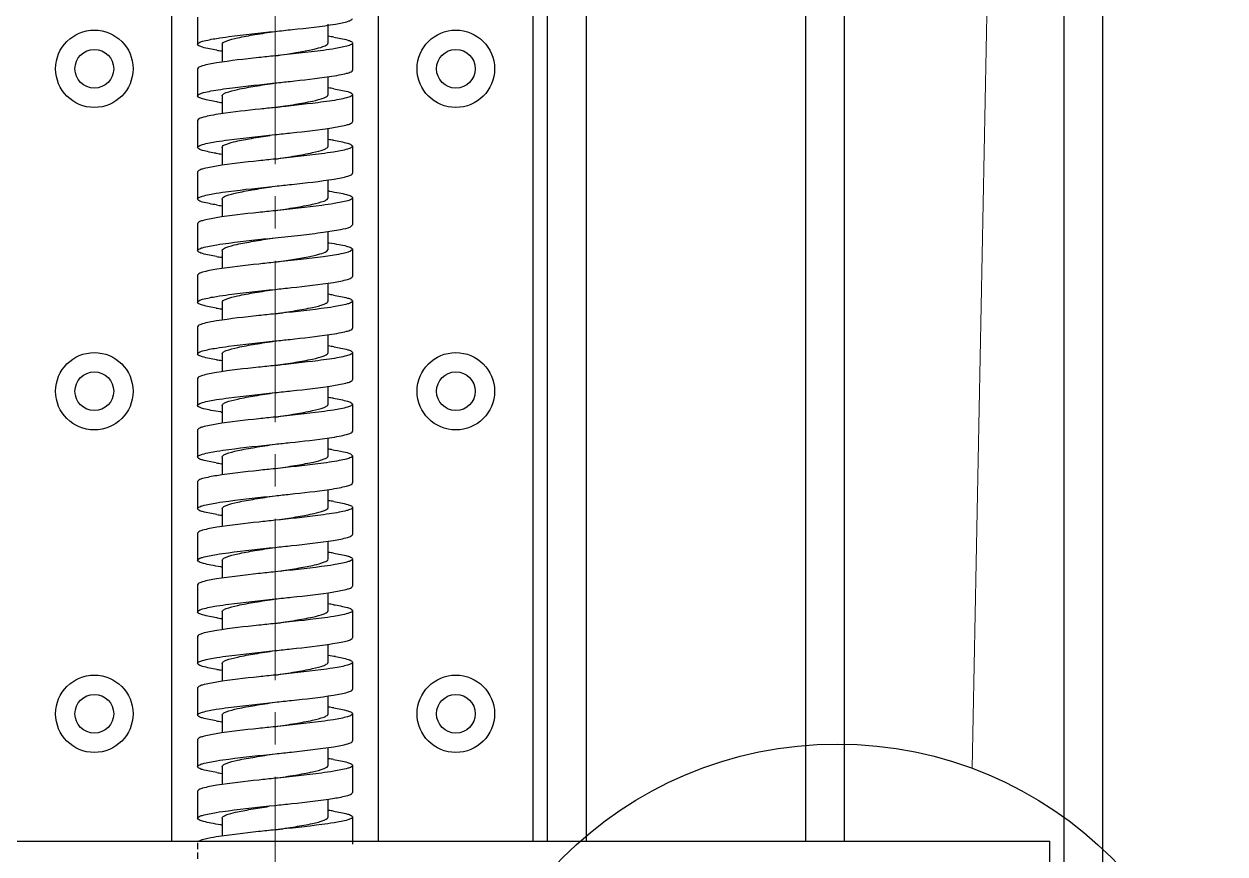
# Model space of a CAD drawing. Header units: inches. Extents: x -8900 to -5053, y -1814 to -15.
# Drawn here: x -8453.8 to -8360.7, y -1335.1 to -1270.8 of the extents above; entities that cross this region are included whole.
import ezdxf

# ---------------------------------------------------------------- set-up
doc = ezdxf.new("R2010")
doc.units = ezdxf.units.IN
doc.header["$LTSCALE"] = 2
doc.header["$MEASUREMENT"] = 0
doc.linetypes.add('CENTER', pattern=[2, 1.25, -0.25, 0.25, -0.25])
doc.linetypes.add('HIDDEN', pattern=[0.375, 0.25, -0.125])
doc.layers.add('02___PRT_ALL_AXES', color=7, linetype='Continuous')
doc.layers.add('duong co ban', color=7, linetype='Continuous', lineweight=50)
doc.layers.add('duong tam', color=1, linetype='CENTER', lineweight=20)

msp = doc.modelspace()

# ---------------------------------------------------------------- linework, layer by layer
at = {"color": 7, "linetype": 'Continuous', "lineweight": 30}
for p, q in [((-8442.306, -1334.136), (-8442.306, -1114.251)), ((-8426.306, -1334.136), (-8426.306, -1114.251)), ((-8414.306, -1334.136), (-8414.306, -1114.251)), ((-8413.195, -1334.136), (-8413.195, -1162.251)), ((-8410.195, -1334.136), (-8410.195, -1162.251)), ((-8393.195, -1334.136), (-8393.195, -1162.251)), ((-8390.195, -1334.136), (-8390.195, -1162.251)), ((-8373.195, -1536.251), (-8373.195, -1162.251)), ((-8370.195, -1536.251), (-8370.195, -1162.251)), ((-8504.306, -1334.136), (-8374.306, -1334.136)), ((-8374.306, -1379.136), (-8374.306, -1334.136))]:
    msp.add_line(p, q, dxfattribs=at)
at = {"color": 7, "linetype": 'Continuous'}
for p, q in [((-8430.206, -1272.251), (-8430.206, -1270.866)), ((-8430.195, -1271.737), (-8430.195, -1270.78)), ((-8438.406, -1272.351), (-8438.406, -1273.735)), ((-8430.206, -1276.251), (-8430.206, -1274.866)), ((-8430.195, -1275.737), (-8430.195, -1274.865)), ((-8438.406, -1276.351), (-8438.406, -1277.736)), ((-8430.206, -1280.251), (-8430.206, -1278.867)), ((-8430.195, -1279.737), (-8430.195, -1278.865)), ((-8438.406, -1280.351), (-8438.406, -1281.735)), ((-8430.206, -1284.251), (-8430.206, -1282.867)), ((-8430.195, -1283.737), (-8430.195, -1282.865)), ((-8438.406, -1284.351), (-8438.406, -1285.735)), ((-8428.456, -1286.494), (-8428.306, -1286.351)), ((-8430.206, -1288.251), (-8430.206, -1286.869)), ((-8430.195, -1287.732), (-8430.195, -1286.867)), ((-8430.309, -1288.394), (-8430.206, -1288.251)), ((-8430.166, -1287.736), (-8430.114, -1287.743)), ((-8428.306, -1288.251), (-8428.456, -1288.394)), ((-8438.406, -1288.351), (-8438.406, -1289.735)), ((-8430.206, -1292.251), (-8430.206, -1290.867)), ((-8430.195, -1291.737), (-8430.195, -1290.865)), ((-8438.406, -1292.351), (-8438.406, -1293.735)), ((-8430.206, -1296.251), (-8430.206, -1294.866)), ((-8430.195, -1295.737), (-8430.195, -1294.865)), ((-8438.406, -1296.351), (-8438.406, -1297.735)), ((-8430.206, -1300.251), (-8430.206, -1298.867)), ((-8430.195, -1299.737), (-8430.195, -1298.865)), ((-8438.406, -1300.351), (-8438.406, -1301.735)), ((-8430.206, -1304.251), (-8430.206, -1302.866)), ((-8430.195, -1303.735), (-8430.195, -1302.864)), ((-8438.406, -1304.351), (-8438.406, -1305.735)), ((-8428.456, -1304.108), (-8428.306, -1304.251)), ((-8430.206, -1308.251), (-8430.206, -1306.866)), ((-8430.195, -1307.737), (-8430.195, -1306.865)), ((-8438.406, -1308.351), (-8438.406, -1309.735)), ((-8430.206, -1312.251), (-8430.206, -1310.867)), ((-8430.195, -1311.737), (-8430.195, -1310.865)), ((-8438.406, -1312.351), (-8438.406, -1313.736)), ((-8430.206, -1316.251), (-8430.206, -1314.867)), ((-8430.195, -1315.737), (-8430.195, -1314.865)), ((-8438.406, -1316.351), (-8438.406, -1317.735)), ((-8430.206, -1320.251), (-8430.206, -1318.867)), ((-8430.195, -1319.823), (-8430.195, -1318.866)), ((-8438.406, -1320.351), (-8438.406, -1321.735)), ((-8430.206, -1324.251), (-8430.206, -1322.867)), ((-8430.195, -1323.737), (-8430.195, -1322.865)), ((-8438.406, -1324.351), (-8438.406, -1325.736)), ((-8430.206, -1328.251), (-8430.206, -1326.867)), ((-8430.195, -1327.737), (-8430.195, -1326.865)), ((-8438.406, -1328.351), (-8438.406, -1329.735)), ((-8430.206, -1332.251), (-8430.206, -1330.867)), ((-8430.195, -1331.737), (-8430.195, -1330.865)), ((-8438.406, -1332.351), (-8438.406, -1333.735))]:
    msp.add_line(p, q, dxfattribs=at)
for centre, radius, start, end in [((-8433.957, -1297.699), 26.239, 80.78349, 81.69661), ((-8434.596, -1246.519), 26.627, 260.85223, 261.69422), ((-8433.978, -1301.841), 26.382, 80.81071, 81.69413), ((-8434.584, -1250.437), 26.71, 260.8661, 261.69319), ((-8434.025, -1306.148), 26.692, 80.86305, 81.69411), ((-8434.656, -1254.917), 26.225, 260.78176, 261.69697), ((-8434.691, -1314.612), 31.205, 81.53322, 81.66263), ((-8434.61, -1258.611), 26.534, 260.83608, 261.69446), ((-8434.639, -1262.801), 26.342, 260.80423, 261.69413), ((-8434.038, -1318.232), 26.778, 80.8771, 81.69397), ((-8434.675, -1267.036), 26.105, 260.76056, 261.69769), ((-8433.933, -1321.542), 26.08, 80.7556, 81.69781), ((-8434.621, -1270.679), 26.465, 260.82441, 261.69465), ((-8434.018, -1326.101), 26.645, 80.85496, 81.69391), ((-8433.928, -1270.041), 31.155, 261.52906, 261.65897), ((-8434.338, -1332.229), 28.797, 81.18369, 81.69676), ((-8434.704, -1279.231), 25.907, 260.7257, 261.69875), ((-8433.981, -1333.854), 26.395, 80.81011, 81.6966), ((-8434.553, -1282.232), 26.917, 260.89984, 261.69377), ((-8434.001, -1337.988), 26.531, 80.83602, 81.69388), ((-8433.924, -1282.015), 31.181, 261.53188, 261.66068), ((-8434.022, -1342.131), 26.675, 80.86, 81.69423), ((-8434.582, -1290.425), 26.722, 260.8674, 261.69407), ((-8433.685, -1343.907), 24.426, 80.40778, 81.75333), ((-8434.57, -1294.349), 26.799, 260.88063, 261.69392), ((-8433.978, -1349.84), 26.382, 80.81091, 81.6941), ((-8434.685, -1299.105), 26.035, 260.75075, 261.69547), ((-8434.014, -1354.075), 26.618, 80.85067, 81.69428), ((-8434.572, -1302.358), 26.79, 260.87805, 261.69442), ((-8434.013, -1358.067), 26.611, 80.84887, 81.69428), ((-8433.925, -1302.022), 31.174, 261.52998, 261.66036)]:
    msp.add_arc(centre, radius, start, end, dxfattribs=at)
for points, knots in [([(-8429.615, -1270.78), (-8429.288, -1270.724), (-8428.858, -1270.639), (-8428.434, -1270.5), (-8428.306, -1270.397), (-8428.306, -1270.351)], [0, 0, 0, 0, 0.708218, 0.902897, 1, 1, 1, 1]), ([(-8438.833, -1271.895), (-8438.521, -1271.845), (-8437.015, -1271.633), (-8435.503, -1271.478), (-8434.306, -1271.351)], [0, 0, 0, 0, 0.207931, 1, 1, 1, 1]), ([(-8438.406, -1272.351), (-8438.406, -1272.302), (-8438.299, -1272.185), (-8437.897, -1272.015), (-8437.063, -1271.807), (-8435.8, -1271.583), (-8434.829, -1271.432), (-8434.306, -1271.351)], [0, 0, 0, 0, 0.034556, 0.096397, 0.312223, 0.628598, 1, 1, 1, 1]), ([(-8434.306, -1271.351), (-8433.861, -1271.304), (-8432.295, -1271.135), (-8430.727, -1270.969), (-8429.615, -1270.78)], [0, 0, 0, 0, 0.284016, 1, 1, 1, 1]), ([(-8440.306, -1272.351), (-8440.306, -1272.302), (-8440.158, -1272.192), (-8439.685, -1272.046), (-8439.2, -1271.955), (-8438.833, -1271.895)], [0, 0, 0, 0, 0.094581, 0.28955, 1, 1, 1, 1]), ([(-8438.829, -1272.807), (-8439.197, -1272.748), (-8439.682, -1272.657), (-8440.156, -1272.51), (-8440.305, -1272.401), (-8440.306, -1272.351)], [0, 0, 0, 0, 0.710057, 0.905185, 1, 1, 1, 1]), ([(-8431.1, -1272.68), (-8430.874, -1272.623), (-8430.593, -1272.551), (-8430.206, -1272.356), (-8430.206, -1272.251)], [0, 0, 0, 0, 0.689429, 1, 1, 1, 1]), ([(-8429.754, -1271.799), (-8429.393, -1271.858), (-8428.917, -1271.949), (-8428.451, -1272.094), (-8428.306, -1272.202), (-8428.306, -1272.251)], [0, 0, 0, 0, 0.709955, 0.904963, 1, 1, 1, 1]), ([(-8428.306, -1272.251), (-8428.306, -1272.297), (-8428.434, -1272.4), (-8428.858, -1272.539), (-8429.288, -1272.624), (-8429.615, -1272.68)], [0, 0, 0, 0, 0.097103, 0.291782, 1, 1, 1, 1]), ([(-8434.306, -1273.251), (-8434.73, -1273.296), (-8436.241, -1273.458), (-8437.753, -1273.621), (-8438.833, -1273.795)], [0, 0, 0, 0, 0.280576, 1, 1, 1, 1]), ([(-8434.306, -1273.251), (-8434.002, -1273.204), (-8432.93, -1273.035), (-8431.855, -1272.868), (-8431.1, -1272.68)], [0, 0, 0, 0, 0.283569, 1, 1, 1, 1]), ([(-8429.615, -1272.68), (-8429.93, -1272.733), (-8431.49, -1272.959), (-8433.058, -1273.119), (-8434.306, -1273.251)], [0, 0, 0, 0, 0.203233, 1, 1, 1, 1]), ([(-8438.833, -1273.795), (-8439.2, -1273.855), (-8439.685, -1273.946), (-8440.158, -1274.092), (-8440.306, -1274.202), (-8440.306, -1274.251)], [0, 0, 0, 0, 0.71045, 0.905419, 1, 1, 1, 1]), ([(-8434.306, -1275.351), (-8433.919, -1275.31), (-8432.514, -1275.16), (-8431.109, -1275.007), (-8430.095, -1274.856)], [0, 0, 0, 0, 0.274856, 1, 1, 1, 1]), ([(-8430.095, -1274.856), (-8429.841, -1274.818), (-8429.402, -1274.75), (-8428.828, -1274.622), (-8428.495, -1274.529), (-8428.306, -1274.409), (-8428.306, -1274.351)], [0, 0, 0, 0, 0.407092, 0.713069, 0.908783, 1, 1, 1, 1]), ([(-8440.306, -1276.351), (-8440.305, -1276.293), (-8440.116, -1276.174), (-8439.784, -1276.08), (-8439.211, -1275.953), (-8438.771, -1275.884), (-8438.518, -1275.847)], [0, 0, 0, 0, 0.091272, 0.286999, 0.59295, 1, 1, 1, 1]), ([(-8438.518, -1275.847), (-8438.217, -1275.802), (-8436.815, -1275.614), (-8435.409, -1275.468), (-8434.306, -1275.351)], [0, 0, 0, 0, 0.215478, 1, 1, 1, 1]), ([(-8438.406, -1276.351), (-8438.406, -1276.302), (-8438.299, -1276.185), (-8437.897, -1276.015), (-8437.063, -1275.807), (-8435.8, -1275.583), (-8434.829, -1275.432), (-8434.306, -1275.351)], [0, 0, 0, 0, 0.03455, 0.096397, 0.31222, 0.628604, 1, 1, 1, 1]), ([(-8429.765, -1275.798), (-8429.401, -1275.857), (-8428.922, -1275.948), (-8428.452, -1276.093), (-8428.306, -1276.202), (-8428.306, -1276.251)], [0, 0, 0, 0, 0.710159, 0.905145, 1, 1, 1, 1]), ([(-8438.824, -1276.808), (-8439.193, -1276.749), (-8439.681, -1276.657), (-8440.156, -1276.511), (-8440.306, -1276.401), (-8440.306, -1276.351)], [0, 0, 0, 0, 0.710469, 0.905485, 1, 1, 1, 1]), ([(-8434.306, -1277.251), (-8433.782, -1277.17), (-8432.812, -1277.019), (-8431.548, -1276.795), (-8430.714, -1276.588), (-8430.313, -1276.418), (-8430.206, -1276.3), (-8430.206, -1276.251)], [0, 0, 0, 0, 0.371387, 0.687757, 0.903583, 0.965451, 1, 1, 1, 1]), ([(-8430.095, -1276.756), (-8430.396, -1276.801), (-8431.797, -1276.988), (-8433.203, -1277.134), (-8434.306, -1277.251)], [0, 0, 0, 0, 0.215522, 1, 1, 1, 1]), ([(-8428.306, -1276.251), (-8428.306, -1276.309), (-8428.495, -1276.429), (-8428.828, -1276.522), (-8429.402, -1276.65), (-8429.841, -1276.718), (-8430.095, -1276.756)], [0, 0, 0, 0, 0.091217, 0.286931, 0.592908, 1, 1, 1, 1]), ([(-8438.518, -1277.747), (-8438.771, -1277.784), (-8439.211, -1277.853), (-8439.784, -1277.98), (-8440.116, -1278.074), (-8440.305, -1278.193), (-8440.306, -1278.251)], [0, 0, 0, 0, 0.40705, 0.713001, 0.908728, 1, 1, 1, 1]), ([(-8434.306, -1277.251), (-8434.692, -1277.292), (-8436.098, -1277.442), (-8437.504, -1277.596), (-8438.518, -1277.747)], [0, 0, 0, 0, 0.274877, 1, 1, 1, 1]), ([(-8434.306, -1279.351), (-8433.883, -1279.306), (-8432.374, -1279.144), (-8430.864, -1278.982), (-8429.786, -1278.808)], [0, 0, 0, 0, 0.280431, 1, 1, 1, 1]), ([(-8429.786, -1278.808), (-8429.417, -1278.748), (-8428.93, -1278.657), (-8428.455, -1278.511), (-8428.306, -1278.401), (-8428.306, -1278.351)], [0, 0, 0, 0, 0.710515, 0.905512, 1, 1, 1, 1]), ([(-8440.306, -1280.351), (-8440.306, -1280.302), (-8440.158, -1280.192), (-8439.686, -1280.047), (-8439.204, -1279.955), (-8438.838, -1279.896)], [0, 0, 0, 0, 0.094794, 0.289823, 1, 1, 1, 1]), ([(-8438.838, -1279.896), (-8438.526, -1279.846), (-8437.019, -1279.633), (-8435.505, -1279.478), (-8434.306, -1279.351)], [0, 0, 0, 0, 0.207783, 1, 1, 1, 1]), ([(-8438.406, -1280.351), (-8438.406, -1280.23), (-8437.933, -1280.025), (-8437.243, -1279.849), (-8436.049, -1279.623), (-8435.176, -1279.487), (-8434.694, -1279.411)], [0, 0, 0, 0, 0.093541, 0.306463, 0.621858, 1, 1, 1, 1]), ([(-8429.786, -1279.794), (-8429.417, -1279.854), (-8428.931, -1279.945), (-8428.455, -1280.092), (-8428.306, -1280.201), (-8428.306, -1280.251)], [0, 0, 0, 0, 0.710106, 0.905248, 1, 1, 1, 1]), ([(-8438.858, -1280.803), (-8439.219, -1280.744), (-8439.695, -1280.654), (-8440.16, -1280.508), (-8440.306, -1280.4), (-8440.306, -1280.351)], [0, 0, 0, 0, 0.709972, 0.904953, 1, 1, 1, 1]), ([(-8434.306, -1281.251), (-8433.782, -1281.17), (-8432.812, -1281.019), (-8431.548, -1280.795), (-8430.714, -1280.587), (-8430.313, -1280.418), (-8430.206, -1280.3), (-8430.206, -1280.251)], [0, 0, 0, 0, 0.371387, 0.687756, 0.903578, 0.965459, 1, 1, 1, 1]), ([(-8429.786, -1280.708), (-8430.098, -1280.758), (-8431.601, -1280.97), (-8433.111, -1281.124), (-8434.306, -1281.251)], [0, 0, 0, 0, 0.208126, 1, 1, 1, 1]), ([(-8428.306, -1280.251), (-8428.306, -1280.301), (-8428.455, -1280.411), (-8428.93, -1280.557), (-8429.417, -1280.648), (-8429.786, -1280.708)], [0, 0, 0, 0, 0.094488, 0.289485, 1, 1, 1, 1]), ([(-8434.306, -1281.251), (-8434.73, -1281.296), (-8436.243, -1281.458), (-8437.758, -1281.621), (-8438.838, -1281.796)], [0, 0, 0, 0, 0.280684, 1, 1, 1, 1]), ([(-8438.838, -1281.796), (-8439.204, -1281.855), (-8439.686, -1281.947), (-8440.158, -1282.092), (-8440.306, -1282.202), (-8440.306, -1282.251)], [0, 0, 0, 0, 0.710177, 0.905206, 1, 1, 1, 1]), ([(-8429.732, -1282.799), (-8429.376, -1282.741), (-8428.907, -1282.651), (-8428.448, -1282.507), (-8428.306, -1282.4), (-8428.306, -1282.351)], [0, 0, 0, 0, 0.709677, 0.90463, 1, 1, 1, 1]), ([(-8438.86, -1283.9), (-8438.548, -1283.849), (-8437.033, -1283.635), (-8435.511, -1283.479), (-8434.306, -1283.351)], [0, 0, 0, 0, 0.207154, 1, 1, 1, 1]), ([(-8438.406, -1284.351), (-8438.406, -1284.227), (-8437.915, -1284.02), (-8437.207, -1283.841), (-8435.978, -1283.611), (-8435.084, -1283.472), (-8434.591, -1283.395)], [0, 0, 0, 0, 0.093555, 0.307384, 0.62329, 1, 1, 1, 1]), ([(-8434.306, -1283.351), (-8433.876, -1283.305), (-8432.349, -1283.142), (-8430.82, -1282.978), (-8429.732, -1282.799)], [0, 0, 0, 0, 0.281522, 1, 1, 1, 1]), ([(-8440.306, -1284.351), (-8440.306, -1284.302), (-8440.161, -1284.194), (-8439.696, -1284.049), (-8439.221, -1283.959), (-8438.86, -1283.9)], [0, 0, 0, 0, 0.095089, 0.290067, 1, 1, 1, 1]), ([(-8438.836, -1284.806), (-8439.202, -1284.747), (-8439.685, -1284.656), (-8440.158, -1284.51), (-8440.306, -1284.401), (-8440.306, -1284.351)], [0, 0, 0, 0, 0.710206, 0.905238, 1, 1, 1, 1]), ([(-8434.306, -1285.251), (-8433.782, -1285.17), (-8432.812, -1285.019), (-8431.548, -1284.795), (-8430.714, -1284.587), (-8430.313, -1284.418), (-8430.206, -1284.3), (-8430.206, -1284.251)], [0, 0, 0, 0, 0.371389, 0.687756, 0.903575, 0.965468, 1, 1, 1, 1]), ([(-8430.096, -1283.746), (-8429.842, -1283.784), (-8429.402, -1283.852), (-8428.828, -1283.98), (-8428.495, -1284.074), (-8428.306, -1284.194), (-8428.306, -1284.251)], [0, 0, 0, 0, 0.407108, 0.713113, 0.908831, 1, 1, 1, 1]), ([(-8428.306, -1284.251), (-8428.306, -1284.3), (-8428.448, -1284.407), (-8428.907, -1284.551), (-8429.376, -1284.641), (-8429.732, -1284.699)], [0, 0, 0, 0, 0.09537, 0.290323, 1, 1, 1, 1]), ([(-8434.306, -1285.251), (-8434.733, -1285.296), (-8436.254, -1285.46), (-8437.775, -1285.623), (-8438.86, -1285.8)], [0, 0, 0, 0, 0.281136, 1, 1, 1, 1]), ([(-8429.732, -1284.699), (-8430.045, -1284.751), (-8431.566, -1284.966), (-8433.094, -1285.123), (-8434.306, -1285.251)], [0, 0, 0, 0, 0.20662, 1, 1, 1, 1]), ([(-8438.86, -1285.8), (-8439.221, -1285.859), (-8439.696, -1285.949), (-8440.161, -1286.094), (-8440.306, -1286.202), (-8440.306, -1286.251)], [0, 0, 0, 0, 0.709933, 0.904911, 1, 1, 1, 1]), ([(-8434.306, -1287.351), (-8433.645, -1287.281), (-8432.398, -1287.147), (-8430.699, -1286.952), (-8429.412, -1286.748), (-8428.696, -1286.609), (-8428.456, -1286.494)], [0, 0, 0, 0, 0.336684, 0.63602, 0.865132, 1, 1, 1, 1]), ([(-8440.306, -1288.351), (-8440.305, -1288.301), (-8440.157, -1288.192), (-8439.682, -1288.045), (-8439.197, -1287.954), (-8438.829, -1287.895)], [0, 0, 0, 0, 0.094776, 0.289885, 1, 1, 1, 1]), ([(-8438.829, -1287.895), (-8438.517, -1287.844), (-8437.013, -1287.633), (-8435.502, -1287.478), (-8434.306, -1287.351)], [0, 0, 0, 0, 0.20803, 1, 1, 1, 1]), ([(-8438.406, -1288.351), (-8438.406, -1288.224), (-8437.897, -1288.015), (-8437.17, -1287.832), (-8435.908, -1287.6), (-8434.992, -1287.458), (-8434.487, -1287.379)], [0, 0, 0, 0, 0.093599, 0.308359, 0.624776, 1, 1, 1, 1]), ([(-8430.114, -1287.743), (-8429.858, -1287.782), (-8429.413, -1287.85), (-8428.833, -1287.978), (-8428.498, -1288.073), (-8428.306, -1288.193), (-8428.306, -1288.251)], [0, 0, 0, 0, 0.407112, 0.713212, 0.909004, 1, 1, 1, 1]), ([(-8438.849, -1288.804), (-8439.212, -1288.745), (-8439.691, -1288.654), (-8440.16, -1288.509), (-8440.306, -1288.4), (-8440.306, -1288.351)], [0, 0, 0, 0, 0.710233, 0.905177, 1, 1, 1, 1]), ([(-8434.306, -1289.251), (-8433.854, -1289.181), (-8433.001, -1289.048), (-8431.837, -1288.85), (-8430.957, -1288.65), (-8430.464, -1288.502), (-8430.309, -1288.394)], [0, 0, 0, 0, 0.334408, 0.632256, 0.861547, 1, 1, 1, 1]), ([(-8428.456, -1288.394), (-8428.696, -1288.509), (-8429.412, -1288.648), (-8430.699, -1288.852), (-8432.398, -1289.047), (-8433.645, -1289.181), (-8434.306, -1289.251)], [0, 0, 0, 0, 0.134868, 0.36398, 0.663316, 1, 1, 1, 1]), ([(-8438.829, -1289.795), (-8439.197, -1289.854), (-8439.682, -1289.945), (-8440.157, -1290.092), (-8440.305, -1290.201), (-8440.306, -1290.251)], [0, 0, 0, 0, 0.710115, 0.905224, 1, 1, 1, 1]), ([(-8434.306, -1289.251), (-8434.729, -1289.296), (-8436.239, -1289.458), (-8437.75, -1289.621), (-8438.829, -1289.795)], [0, 0, 0, 0, 0.280499, 1, 1, 1, 1]), ([(-8434.306, -1291.351), (-8433.883, -1291.306), (-8432.376, -1291.145), (-8430.868, -1290.982), (-8429.791, -1290.809)], [0, 0, 0, 0, 0.280337, 1, 1, 1, 1]), ([(-8429.791, -1290.809), (-8429.421, -1290.749), (-8428.932, -1290.657), (-8428.455, -1290.511), (-8428.306, -1290.401), (-8428.306, -1290.351)], [0, 0, 0, 0, 0.71054, 0.905562, 1, 1, 1, 1]), ([(-8440.306, -1292.351), (-8440.306, -1292.301), (-8440.157, -1292.192), (-8439.684, -1292.046), (-8439.2, -1291.955), (-8438.833, -1291.895)], [0, 0, 0, 0, 0.094724, 0.289764, 1, 1, 1, 1]), ([(-8438.833, -1291.895), (-8438.521, -1291.845), (-8437.016, -1291.633), (-8435.503, -1291.478), (-8434.306, -1291.351)], [0, 0, 0, 0, 0.20792, 1, 1, 1, 1]), ([(-8438.406, -1292.351), (-8438.406, -1292.302), (-8438.299, -1292.184), (-8437.897, -1292.015), (-8437.063, -1291.807), (-8435.8, -1291.583), (-8434.829, -1291.432), (-8434.306, -1291.351)], [0, 0, 0, 0, 0.034522, 0.096418, 0.312229, 0.628601, 1, 1, 1, 1]), ([(-8429.792, -1291.793), (-8429.422, -1291.853), (-8428.933, -1291.944), (-8428.456, -1292.091), (-8428.306, -1292.201), (-8428.306, -1292.251)], [0, 0, 0, 0, 0.710182, 0.905335, 1, 1, 1, 1]), ([(-8438.866, -1292.801), (-8439.225, -1292.743), (-8439.698, -1292.653), (-8440.161, -1292.508), (-8440.306, -1292.4), (-8440.306, -1292.351)], [0, 0, 0, 0, 0.709866, 0.904834, 1, 1, 1, 1]), ([(-8434.306, -1293.251), (-8433.782, -1293.17), (-8432.812, -1293.019), (-8431.548, -1292.795), (-8430.714, -1292.587), (-8430.313, -1292.418), (-8430.206, -1292.3), (-8430.206, -1292.251)], [0, 0, 0, 0, 0.371394, 0.687762, 0.903575, 0.965479, 1, 1, 1, 1]), ([(-8429.791, -1292.709), (-8430.103, -1292.759), (-8431.604, -1292.97), (-8433.112, -1293.124), (-8434.306, -1293.251)], [0, 0, 0, 0, 0.208248, 1, 1, 1, 1]), ([(-8428.306, -1292.251), (-8428.306, -1292.301), (-8428.455, -1292.411), (-8428.932, -1292.557), (-8429.421, -1292.649), (-8429.791, -1292.709)], [0, 0, 0, 0, 0.094438, 0.28946, 1, 1, 1, 1]), ([(-8438.833, -1293.795), (-8439.2, -1293.855), (-8439.684, -1293.946), (-8440.157, -1294.092), (-8440.306, -1294.201), (-8440.306, -1294.251)], [0, 0, 0, 0, 0.710236, 0.905276, 1, 1, 1, 1]), ([(-8434.306, -1293.251), (-8434.73, -1293.296), (-8436.241, -1293.458), (-8437.754, -1293.621), (-8438.833, -1293.795)], [0, 0, 0, 0, 0.280583, 1, 1, 1, 1]), ([(-8430.095, -1294.856), (-8429.841, -1294.818), (-8429.402, -1294.75), (-8428.828, -1294.622), (-8428.495, -1294.529), (-8428.306, -1294.409), (-8428.306, -1294.351)], [0, 0, 0, 0, 0.407121, 0.713115, 0.908823, 1, 1, 1, 1]), ([(-8438.854, -1295.899), (-8438.542, -1295.848), (-8437.029, -1295.634), (-8435.51, -1295.479), (-8434.306, -1295.351)], [0, 0, 0, 0, 0.207325, 1, 1, 1, 1]), ([(-8438.406, -1296.351), (-8438.406, -1296.302), (-8438.299, -1296.184), (-8437.897, -1296.015), (-8437.063, -1295.807), (-8435.8, -1295.583), (-8434.829, -1295.432), (-8434.306, -1295.351)], [0, 0, 0, 0, 0.03452, 0.096424, 0.312235, 0.628604, 1, 1, 1, 1]), ([(-8434.306, -1295.351), (-8433.919, -1295.31), (-8432.514, -1295.16), (-8431.109, -1295.007), (-8430.095, -1294.856)], [0, 0, 0, 0, 0.274863, 1, 1, 1, 1]), ([(-8440.306, -1296.351), (-8440.306, -1296.302), (-8440.16, -1296.193), (-8439.693, -1296.048), (-8439.216, -1295.958), (-8438.854, -1295.899)], [0, 0, 0, 0, 0.094999, 0.289984, 1, 1, 1, 1]), ([(-8438.841, -1296.806), (-8439.206, -1296.746), (-8439.687, -1296.655), (-8440.158, -1296.51), (-8440.306, -1296.401), (-8440.306, -1296.351)], [0, 0, 0, 0, 0.710146, 0.90517, 1, 1, 1, 1]), ([(-8434.306, -1297.251), (-8433.782, -1297.17), (-8432.812, -1297.019), (-8431.548, -1296.795), (-8430.714, -1296.587), (-8430.313, -1296.418), (-8430.206, -1296.3), (-8430.206, -1296.251)], [0, 0, 0, 0, 0.371398, 0.687768, 0.903579, 0.965479, 1, 1, 1, 1]), ([(-8428.306, -1296.251), (-8428.306, -1296.309), (-8428.495, -1296.429), (-8428.828, -1296.522), (-8429.402, -1296.65), (-8429.841, -1296.718), (-8430.095, -1296.756)], [0, 0, 0, 0, 0.091177, 0.286885, 0.592879, 1, 1, 1, 1]), ([(-8429.744, -1295.801), (-8429.385, -1295.86), (-8428.913, -1295.95), (-8428.45, -1296.094), (-8428.306, -1296.202), (-8428.306, -1296.251)], [0, 0, 0, 0, 0.70982, 0.904797, 1, 1, 1, 1]), ([(-8434.306, -1297.251), (-8434.732, -1297.296), (-8436.251, -1297.459), (-8437.77, -1297.622), (-8438.854, -1297.799)], [0, 0, 0, 0, 0.281013, 1, 1, 1, 1]), ([(-8430.095, -1296.756), (-8430.397, -1296.801), (-8431.797, -1296.988), (-8433.203, -1297.134), (-8434.306, -1297.251)], [0, 0, 0, 0, 0.215499, 1, 1, 1, 1]), ([(-8438.854, -1297.799), (-8439.216, -1297.858), (-8439.693, -1297.948), (-8440.16, -1298.093), (-8440.306, -1298.202), (-8440.306, -1298.251)], [0, 0, 0, 0, 0.710016, 0.905001, 1, 1, 1, 1]), ([(-8429.784, -1298.808), (-8429.416, -1298.748), (-8428.93, -1298.657), (-8428.455, -1298.51), (-8428.306, -1298.401), (-8428.306, -1298.351)], [0, 0, 0, 0, 0.710072, 0.90521, 1, 1, 1, 1]), ([(-8438.834, -1299.896), (-8438.522, -1299.845), (-8437.016, -1299.633), (-8435.503, -1299.478), (-8434.306, -1299.351)], [0, 0, 0, 0, 0.207911, 1, 1, 1, 1]), ([(-8438.406, -1300.351), (-8438.406, -1300.302), (-8438.299, -1300.184), (-8437.897, -1300.015), (-8437.063, -1299.807), (-8435.8, -1299.583), (-8434.829, -1299.432), (-8434.306, -1299.351)], [0, 0, 0, 0, 0.034522, 0.096426, 0.31224, 0.628607, 1, 1, 1, 1]), ([(-8434.306, -1299.351), (-8433.882, -1299.306), (-8432.373, -1299.144), (-8430.862, -1298.982), (-8429.784, -1298.808)], [0, 0, 0, 0, 0.280471, 1, 1, 1, 1]), ([(-8440.306, -1300.351), (-8440.306, -1300.302), (-8440.158, -1300.192), (-8439.685, -1300.046), (-8439.201, -1299.955), (-8438.834, -1299.896)], [0, 0, 0, 0, 0.094666, 0.289668, 1, 1, 1, 1]), ([(-8438.517, -1300.856), (-8438.771, -1300.818), (-8439.21, -1300.75), (-8439.784, -1300.622), (-8440.116, -1300.528), (-8440.306, -1300.409), (-8440.306, -1300.351)], [0, 0, 0, 0, 0.40707, 0.713033, 0.908753, 1, 1, 1, 1]), ([(-8434.306, -1301.251), (-8433.782, -1301.17), (-8432.812, -1301.019), (-8431.548, -1300.795), (-8430.714, -1300.587), (-8430.313, -1300.418), (-8430.206, -1300.3), (-8430.206, -1300.251)], [0, 0, 0, 0, 0.3714, 0.687774, 0.903585, 0.965476, 1, 1, 1, 1]), ([(-8428.306, -1300.251), (-8428.306, -1300.301), (-8428.455, -1300.41), (-8428.93, -1300.557), (-8429.416, -1300.648), (-8429.784, -1300.708)], [0, 0, 0, 0, 0.09479, 0.289928, 1, 1, 1, 1]), ([(-8429.783, -1299.795), (-8429.415, -1299.854), (-8428.929, -1299.946), (-8428.454, -1300.092), (-8428.306, -1300.202), (-8428.306, -1300.251)], [0, 0, 0, 0, 0.7105, 0.905482, 1, 1, 1, 1]), ([(-8434.306, -1301.251), (-8434.73, -1301.296), (-8436.241, -1301.458), (-8437.754, -1301.621), (-8438.834, -1301.796)], [0, 0, 0, 0, 0.280581, 1, 1, 1, 1]), ([(-8429.784, -1300.708), (-8430.096, -1300.758), (-8431.6, -1300.969), (-8433.11, -1301.124), (-8434.306, -1301.251)], [0, 0, 0, 0, 0.208071, 1, 1, 1, 1]), ([(-8438.834, -1301.796), (-8439.201, -1301.855), (-8439.685, -1301.946), (-8440.158, -1302.092), (-8440.306, -1302.202), (-8440.306, -1302.251)], [0, 0, 0, 0, 0.710332, 0.905334, 1, 1, 1, 1]), ([(-8434.306, -1303.351), (-8433.919, -1303.31), (-8432.513, -1303.16), (-8431.106, -1303.006), (-8430.091, -1302.855)], [0, 0, 0, 0, 0.274932, 1, 1, 1, 1]), ([(-8430.091, -1302.855), (-8429.838, -1302.818), (-8429.399, -1302.749), (-8428.827, -1302.622), (-8428.495, -1302.528), (-8428.306, -1302.409), (-8428.306, -1302.351)], [0, 0, 0, 0, 0.406967, 0.712952, 0.908705, 1, 1, 1, 1]), ([(-8440.306, -1304.351), (-8440.306, -1304.301), (-8440.157, -1304.192), (-8439.682, -1304.045), (-8439.195, -1303.954), (-8438.827, -1303.894)], [0, 0, 0, 0, 0.094643, 0.289703, 1, 1, 1, 1]), ([(-8438.827, -1303.894), (-8438.515, -1303.844), (-8437.012, -1303.633), (-8435.501, -1303.478), (-8434.306, -1303.351)], [0, 0, 0, 0, 0.208086, 1, 1, 1, 1]), ([(-8438.406, -1304.351), (-8438.406, -1304.302), (-8438.299, -1304.184), (-8437.897, -1304.015), (-8437.063, -1303.807), (-8435.8, -1303.583), (-8434.829, -1303.432), (-8434.306, -1303.351)], [0, 0, 0, 0, 0.034528, 0.096426, 0.312243, 0.62861, 1, 1, 1, 1]), ([(-8429.924, -1303.772), (-8429.617, -1303.82), (-8429.124, -1303.908), (-8428.629, -1304.026), (-8428.456, -1304.108)], [0, 0, 0, 0, 0.618336, 1, 1, 1, 1]), ([(-8438.879, -1304.799), (-8439.235, -1304.741), (-8439.704, -1304.651), (-8440.163, -1304.507), (-8440.306, -1304.4), (-8440.306, -1304.351)], [0, 0, 0, 0, 0.709702, 0.904643, 1, 1, 1, 1]), ([(-8430.091, -1304.755), (-8430.393, -1304.8), (-8431.795, -1304.988), (-8433.202, -1305.134), (-8434.306, -1305.251)], [0, 0, 0, 0, 0.215405, 1, 1, 1, 1]), ([(-8434.073, -1305.215), (-8433.574, -1305.137), (-8432.668, -1304.997), (-8431.423, -1304.766), (-8430.706, -1304.585), (-8430.206, -1304.377), (-8430.206, -1304.251)], [0, 0, 0, 0, 0.37594, 0.692086, 0.906403, 1, 1, 1, 1]), ([(-8428.306, -1304.251), (-8428.306, -1304.309), (-8428.495, -1304.428), (-8428.827, -1304.522), (-8429.399, -1304.649), (-8429.838, -1304.718), (-8430.091, -1304.755)], [0, 0, 0, 0, 0.091295, 0.287048, 0.593033, 1, 1, 1, 1]), ([(-8438.827, -1305.794), (-8439.195, -1305.854), (-8439.682, -1305.945), (-8440.157, -1306.092), (-8440.306, -1306.201), (-8440.306, -1306.251)], [0, 0, 0, 0, 0.710297, 0.905357, 1, 1, 1, 1]), ([(-8434.306, -1305.251), (-8434.729, -1305.296), (-8436.238, -1305.458), (-8437.749, -1305.62), (-8438.827, -1305.794)], [0, 0, 0, 0, 0.28046, 1, 1, 1, 1]), ([(-8434.306, -1307.351), (-8433.919, -1307.31), (-8432.514, -1307.16), (-8431.108, -1307.007), (-8430.094, -1306.856)], [0, 0, 0, 0, 0.274883, 1, 1, 1, 1]), ([(-8430.094, -1306.856), (-8429.84, -1306.818), (-8429.401, -1306.749), (-8428.827, -1306.622), (-8428.495, -1306.528), (-8428.306, -1306.408), (-8428.306, -1306.351)], [0, 0, 0, 0, 0.407141, 0.713122, 0.90881, 1, 1, 1, 1]), ([(-8438.816, -1307.893), (-8438.504, -1307.843), (-8437.005, -1307.632), (-8435.498, -1307.478), (-8434.306, -1307.351)], [0, 0, 0, 0, 0.208352, 1, 1, 1, 1]), ([(-8438.406, -1308.351), (-8438.406, -1308.302), (-8438.299, -1308.184), (-8437.897, -1308.015), (-8437.063, -1307.807), (-8435.8, -1307.583), (-8434.829, -1307.432), (-8434.306, -1307.351)], [0, 0, 0, 0, 0.034536, 0.096424, 0.312244, 0.628612, 1, 1, 1, 1]), ([(-8429.765, -1307.798), (-8429.401, -1307.857), (-8428.922, -1307.947), (-8428.452, -1308.093), (-8428.306, -1308.202), (-8428.306, -1308.251)], [0, 0, 0, 0, 0.710069, 0.905092, 1, 1, 1, 1]), ([(-8440.306, -1308.351), (-8440.306, -1308.301), (-8440.155, -1308.191), (-8439.677, -1308.044), (-8439.187, -1307.952), (-8438.816, -1307.893)], [0, 0, 0, 0, 0.094408, 0.289463, 1, 1, 1, 1]), ([(-8438.81, -1308.811), (-8439.183, -1308.751), (-8439.674, -1308.659), (-8440.154, -1308.512), (-8440.305, -1308.402), (-8440.306, -1308.351)], [0, 0, 0, 0, 0.710308, 0.905479, 1, 1, 1, 1]), ([(-8433.969, -1309.199), (-8433.481, -1309.123), (-8432.598, -1308.985), (-8431.387, -1308.757), (-8430.687, -1308.579), (-8430.206, -1308.374), (-8430.206, -1308.251)], [0, 0, 0, 0, 0.377433, 0.693083, 0.906456, 1, 1, 1, 1]), ([(-8428.306, -1308.251), (-8428.306, -1308.308), (-8428.495, -1308.428), (-8428.827, -1308.522), (-8429.401, -1308.649), (-8429.84, -1308.718), (-8430.094, -1308.756)], [0, 0, 0, 0, 0.09119, 0.286878, 0.592859, 1, 1, 1, 1]), ([(-8434.306, -1309.251), (-8434.728, -1309.296), (-8436.233, -1309.457), (-8437.74, -1309.62), (-8438.816, -1309.793)], [0, 0, 0, 0, 0.280255, 1, 1, 1, 1]), ([(-8430.094, -1308.756), (-8430.395, -1308.801), (-8431.796, -1308.988), (-8433.203, -1309.134), (-8434.306, -1309.251)], [0, 0, 0, 0, 0.215464, 1, 1, 1, 1]), ([(-8438.816, -1309.793), (-8439.187, -1309.852), (-8439.677, -1309.944), (-8440.155, -1310.091), (-8440.306, -1310.201), (-8440.306, -1310.251)], [0, 0, 0, 0, 0.710537, 0.905592, 1, 1, 1, 1]), ([(-8429.781, -1310.807), (-8429.413, -1310.748), (-8428.929, -1310.657), (-8428.455, -1310.51), (-8428.306, -1310.401), (-8428.306, -1310.351)], [0, 0, 0, 0, 0.710054, 0.905177, 1, 1, 1, 1]), ([(-8438.854, -1311.899), (-8438.541, -1311.848), (-8437.029, -1311.634), (-8435.509, -1311.479), (-8434.306, -1311.351)], [0, 0, 0, 0, 0.207379, 1, 1, 1, 1]), ([(-8438.406, -1312.351), (-8438.406, -1312.302), (-8438.299, -1312.185), (-8437.897, -1312.015), (-8437.063, -1311.807), (-8435.8, -1311.583), (-8434.829, -1311.432), (-8434.306, -1311.351)], [0, 0, 0, 0, 0.034545, 0.09642, 0.312244, 0.628613, 1, 1, 1, 1]), ([(-8434.306, -1311.351), (-8433.882, -1311.306), (-8432.372, -1311.144), (-8430.86, -1310.982), (-8429.781, -1310.807)], [0, 0, 0, 0, 0.280529, 1, 1, 1, 1]), ([(-8440.306, -1312.351), (-8440.306, -1312.302), (-8440.16, -1312.193), (-8439.693, -1312.048), (-8439.216, -1311.958), (-8438.854, -1311.899)], [0, 0, 0, 0, 0.094968, 0.289945, 1, 1, 1, 1]), ([(-8438.516, -1312.856), (-8438.77, -1312.818), (-8439.21, -1312.75), (-8439.784, -1312.622), (-8440.116, -1312.529), (-8440.306, -1312.409), (-8440.306, -1312.351)], [0, 0, 0, 0, 0.407103, 0.713089, 0.908801, 1, 1, 1, 1]), ([(-8433.866, -1313.183), (-8433.389, -1313.108), (-8432.528, -1312.973), (-8431.35, -1312.748), (-8430.669, -1312.574), (-8430.206, -1312.37), (-8430.206, -1312.251)], [0, 0, 0, 0, 0.378838, 0.693976, 0.906454, 1, 1, 1, 1]), ([(-8428.306, -1312.251), (-8428.306, -1312.301), (-8428.455, -1312.41), (-8428.929, -1312.557), (-8429.413, -1312.648), (-8429.781, -1312.707)], [0, 0, 0, 0, 0.094823, 0.289946, 1, 1, 1, 1]), ([(-8429.775, -1311.796), (-8429.409, -1311.855), (-8428.926, -1311.947), (-8428.453, -1312.092), (-8428.306, -1312.202), (-8428.306, -1312.251)], [0, 0, 0, 0, 0.710413, 0.905375, 1, 1, 1, 1]), ([(-8434.306, -1313.251), (-8434.732, -1313.296), (-8436.25, -1313.459), (-8437.77, -1313.622), (-8438.854, -1313.799)], [0, 0, 0, 0, 0.28097, 1, 1, 1, 1]), ([(-8429.781, -1312.707), (-8430.093, -1312.758), (-8431.598, -1312.969), (-8433.109, -1313.124), (-8434.306, -1313.251)], [0, 0, 0, 0, 0.207993, 1, 1, 1, 1]), ([(-8438.854, -1313.799), (-8439.216, -1313.858), (-8439.693, -1313.948), (-8440.16, -1314.093), (-8440.306, -1314.202), (-8440.306, -1314.251)], [0, 0, 0, 0, 0.710055, 0.905032, 1, 1, 1, 1]), ([(-8434.306, -1315.351), (-8433.879, -1315.306), (-8432.36, -1315.143), (-8430.839, -1314.98), (-8429.755, -1314.803)], [0, 0, 0, 0, 0.281035, 1, 1, 1, 1]), ([(-8429.755, -1314.803), (-8429.393, -1314.744), (-8428.917, -1314.654), (-8428.451, -1314.509), (-8428.306, -1314.4), (-8428.306, -1314.351)], [0, 0, 0, 0, 0.710119, 0.905054, 1, 1, 1, 1]), ([(-8440.306, -1316.351), (-8440.305, -1316.301), (-8440.156, -1316.191), (-8439.68, -1316.045), (-8439.193, -1315.953), (-8438.823, -1315.894)], [0, 0, 0, 0, 0.094724, 0.28987, 1, 1, 1, 1]), ([(-8438.823, -1315.894), (-8438.511, -1315.844), (-8437.009, -1315.632), (-8435.5, -1315.478), (-8434.306, -1315.351)], [0, 0, 0, 0, 0.208182, 1, 1, 1, 1]), ([(-8438.406, -1316.351), (-8438.406, -1316.302), (-8438.299, -1316.185), (-8437.897, -1316.015), (-8437.063, -1315.807), (-8435.8, -1315.583), (-8434.829, -1315.432), (-8434.306, -1315.351)], [0, 0, 0, 0, 0.034553, 0.096415, 0.312241, 0.628613, 1, 1, 1, 1]), ([(-8429.785, -1315.794), (-8429.416, -1315.854), (-8428.93, -1315.945), (-8428.455, -1316.092), (-8428.306, -1316.201), (-8428.306, -1316.251)], [0, 0, 0, 0, 0.710171, 0.905276, 1, 1, 1, 1]), ([(-8438.823, -1316.808), (-8439.193, -1316.749), (-8439.68, -1316.657), (-8440.156, -1316.511), (-8440.306, -1316.401), (-8440.306, -1316.351)], [0, 0, 0, 0, 0.710529, 0.905535, 1, 1, 1, 1]), ([(-8434.306, -1317.251), (-8433.782, -1317.17), (-8432.812, -1317.019), (-8431.548, -1316.795), (-8430.714, -1316.588), (-8430.313, -1316.418), (-8430.206, -1316.3), (-8430.206, -1316.251)], [0, 0, 0, 0, 0.371394, 0.687777, 0.903603, 0.965447, 1, 1, 1, 1]), ([(-8429.755, -1316.703), (-8430.068, -1316.754), (-8431.581, -1316.968), (-8433.101, -1317.123), (-8434.306, -1317.251)], [0, 0, 0, 0, 0.207307, 1, 1, 1, 1]), ([(-8428.306, -1316.251), (-8428.306, -1316.3), (-8428.451, -1316.409), (-8428.917, -1316.554), (-8429.393, -1316.644), (-8429.755, -1316.703)], [0, 0, 0, 0, 0.094946, 0.289881, 1, 1, 1, 1]), ([(-8438.823, -1317.794), (-8439.193, -1317.853), (-8439.68, -1317.945), (-8440.156, -1318.091), (-8440.305, -1318.201), (-8440.306, -1318.251)], [0, 0, 0, 0, 0.71013, 0.905276, 1, 1, 1, 1]), ([(-8434.306, -1317.251), (-8434.729, -1317.296), (-8436.236, -1317.458), (-8437.746, -1317.62), (-8438.823, -1317.794)], [0, 0, 0, 0, 0.280388, 1, 1, 1, 1]), ([(-8434.306, -1319.351), (-8433.888, -1319.307), (-8432.395, -1319.147), (-8430.9, -1318.986), (-8429.831, -1318.815)], [0, 0, 0, 0, 0.279556, 1, 1, 1, 1]), ([(-8429.831, -1318.815), (-8429.614, -1318.781), (-8429.237, -1318.718), (-8428.749, -1318.601), (-8428.461, -1318.513), (-8428.306, -1318.402), (-8428.306, -1318.351)], [0, 0, 0, 0, 0.406602, 0.710908, 0.906005, 1, 1, 1, 1]), ([(-8440.306, -1320.351), (-8440.306, -1320.301), (-8440.156, -1320.191), (-8439.679, -1320.045), (-8439.19, -1319.953), (-8438.819, -1319.893)], [0, 0, 0, 0, 0.094418, 0.289442, 1, 1, 1, 1]), ([(-8438.819, -1319.893), (-8438.507, -1319.843), (-8437.007, -1319.632), (-8435.499, -1319.478), (-8434.306, -1319.351)], [0, 0, 0, 0, 0.208281, 1, 1, 1, 1]), ([(-8438.406, -1320.351), (-8438.406, -1320.302), (-8438.299, -1320.185), (-8437.897, -1320.015), (-8437.063, -1319.807), (-8435.8, -1319.583), (-8434.829, -1319.432), (-8434.306, -1319.351)], [0, 0, 0, 0, 0.034558, 0.096408, 0.312237, 0.628612, 1, 1, 1, 1]), ([(-8429.615, -1319.823), (-8429.288, -1319.878), (-8428.858, -1319.964), (-8428.434, -1320.103), (-8428.306, -1320.206), (-8428.306, -1320.251)], [0, 0, 0, 0, 0.708232, 0.902906, 1, 1, 1, 1]), ([(-8438.818, -1320.809), (-8439.189, -1320.75), (-8439.678, -1320.658), (-8440.155, -1320.511), (-8440.305, -1320.401), (-8440.306, -1320.351)], [0, 0, 0, 0, 0.710192, 0.905351, 1, 1, 1, 1]), ([(-8434.306, -1321.251), (-8433.782, -1321.17), (-8432.812, -1321.019), (-8431.548, -1320.795), (-8430.714, -1320.588), (-8430.313, -1320.418), (-8430.206, -1320.3), (-8430.206, -1320.251)], [0, 0, 0, 0, 0.371394, 0.687774, 0.903605, 0.965437, 1, 1, 1, 1]), ([(-8429.831, -1320.715), (-8430.142, -1320.765), (-8431.63, -1320.972), (-8433.125, -1321.126), (-8434.306, -1321.251)], [0, 0, 0, 0, 0.209304, 1, 1, 1, 1]), ([(-8428.306, -1320.251), (-8428.306, -1320.302), (-8428.461, -1320.413), (-8428.749, -1320.501), (-8429.237, -1320.618), (-8429.614, -1320.681), (-8429.831, -1320.715)], [0, 0, 0, 0, 0.093995, 0.289092, 0.593398, 1, 1, 1, 1]), ([(-8434.306, -1321.251), (-8434.728, -1321.296), (-8436.235, -1321.457), (-8437.742, -1321.62), (-8438.819, -1321.793)], [0, 0, 0, 0, 0.280312, 1, 1, 1, 1]), ([(-8438.819, -1321.793), (-8439.19, -1321.853), (-8439.679, -1321.945), (-8440.156, -1322.091), (-8440.306, -1322.201), (-8440.306, -1322.251)], [0, 0, 0, 0, 0.710558, 0.905582, 1, 1, 1, 1]), ([(-8429.782, -1322.807), (-8429.414, -1322.748), (-8428.929, -1322.657), (-8428.455, -1322.51), (-8428.306, -1322.401), (-8428.306, -1322.351)], [0, 0, 0, 0, 0.710092, 0.905204, 1, 1, 1, 1]), ([(-8438.873, -1323.902), (-8438.56, -1323.851), (-8437.041, -1323.635), (-8435.515, -1323.479), (-8434.306, -1323.351)], [0, 0, 0, 0, 0.206844, 1, 1, 1, 1]), ([(-8438.406, -1324.351), (-8438.406, -1324.302), (-8438.299, -1324.185), (-8437.897, -1324.015), (-8437.063, -1323.807), (-8435.8, -1323.583), (-8434.829, -1323.432), (-8434.306, -1323.351)], [0, 0, 0, 0, 0.034558, 0.096402, 0.312231, 0.62861, 1, 1, 1, 1]), ([(-8434.306, -1323.351), (-8433.882, -1323.306), (-8432.372, -1323.144), (-8430.861, -1322.982), (-8429.782, -1322.807)], [0, 0, 0, 0, 0.280516, 1, 1, 1, 1]), ([(-8440.306, -1324.351), (-8440.306, -1324.302), (-8440.162, -1324.195), (-8439.701, -1324.05), (-8439.23, -1323.96), (-8438.873, -1323.902)], [0, 0, 0, 0, 0.095271, 0.290224, 1, 1, 1, 1]), ([(-8438.87, -1324.801), (-8439.228, -1324.742), (-8439.7, -1324.652), (-8440.162, -1324.508), (-8440.306, -1324.4), (-8440.306, -1324.351)], [0, 0, 0, 0, 0.709824, 0.90478, 1, 1, 1, 1]), ([(-8434.306, -1325.251), (-8433.782, -1325.17), (-8432.812, -1325.019), (-8431.548, -1324.795), (-8430.714, -1324.588), (-8430.313, -1324.418), (-8430.206, -1324.3), (-8430.206, -1324.251)], [0, 0, 0, 0, 0.371388, 0.687764, 0.903593, 0.965442, 1, 1, 1, 1]), ([(-8428.306, -1324.251), (-8428.306, -1324.301), (-8428.455, -1324.41), (-8428.929, -1324.557), (-8429.414, -1324.648), (-8429.782, -1324.707)], [0, 0, 0, 0, 0.094796, 0.289908, 1, 1, 1, 1]), ([(-8429.765, -1323.797), (-8429.401, -1323.857), (-8428.921, -1323.948), (-8428.452, -1324.093), (-8428.306, -1324.202), (-8428.306, -1324.251)], [0, 0, 0, 0, 0.710277, 0.905222, 1, 1, 1, 1]), ([(-8434.306, -1325.251), (-8434.735, -1325.297), (-8436.259, -1325.46), (-8437.785, -1325.624), (-8438.873, -1325.802)], [0, 0, 0, 0, 0.281361, 1, 1, 1, 1]), ([(-8429.782, -1324.707), (-8430.094, -1324.758), (-8431.598, -1324.969), (-8433.109, -1325.124), (-8434.306, -1325.251)], [0, 0, 0, 0, 0.208008, 1, 1, 1, 1]), ([(-8438.873, -1325.802), (-8439.23, -1325.86), (-8439.701, -1325.95), (-8440.162, -1326.095), (-8440.306, -1326.202), (-8440.306, -1326.251)], [0, 0, 0, 0, 0.709776, 0.904729, 1, 1, 1, 1]), ([(-8429.767, -1326.805), (-8429.402, -1326.746), (-8428.922, -1326.655), (-8428.452, -1326.509), (-8428.306, -1326.4), (-8428.306, -1326.351)], [0, 0, 0, 0, 0.710294, 0.905244, 1, 1, 1, 1]), ([(-8434.306, -1327.351), (-8433.88, -1327.306), (-8432.365, -1327.143), (-8430.849, -1326.98), (-8429.767, -1326.805)], [0, 0, 0, 0, 0.280799, 1, 1, 1, 1]), ([(-8440.306, -1328.351), (-8440.305, -1328.301), (-8440.155, -1328.191), (-8439.677, -1328.044), (-8439.188, -1327.952), (-8438.817, -1327.893)], [0, 0, 0, 0, 0.094623, 0.289781, 1, 1, 1, 1]), ([(-8438.817, -1327.893), (-8438.505, -1327.843), (-8437.005, -1327.632), (-8435.498, -1327.478), (-8434.306, -1327.351)], [0, 0, 0, 0, 0.20835, 1, 1, 1, 1]), ([(-8438.406, -1328.351), (-8438.406, -1328.302), (-8438.299, -1328.185), (-8437.897, -1328.015), (-8437.063, -1327.807), (-8435.8, -1327.583), (-8434.829, -1327.432), (-8434.306, -1327.351)], [0, 0, 0, 0, 0.034555, 0.096397, 0.312225, 0.628606, 1, 1, 1, 1]), ([(-8434.306, -1329.251), (-8433.782, -1329.17), (-8432.812, -1329.019), (-8431.548, -1328.795), (-8430.714, -1328.588), (-8430.313, -1328.418), (-8430.206, -1328.3), (-8430.206, -1328.251)], [0, 0, 0, 0, 0.371387, 0.68776, 0.903587, 0.965446, 1, 1, 1, 1]), ([(-8429.781, -1327.795), (-8429.414, -1327.854), (-8428.929, -1327.946), (-8428.455, -1328.092), (-8428.306, -1328.201), (-8428.306, -1328.251)], [0, 0, 0, 0, 0.710087, 0.905199, 1, 1, 1, 1]), ([(-8428.306, -1328.251), (-8428.306, -1328.3), (-8428.452, -1328.409), (-8428.922, -1328.555), (-8429.402, -1328.646), (-8429.767, -1328.705)], [0, 0, 0, 0, 0.094756, 0.289706, 1, 1, 1, 1]), ([(-8438.819, -1328.809), (-8439.19, -1328.749), (-8439.679, -1328.657), (-8440.156, -1328.511), (-8440.306, -1328.401), (-8440.306, -1328.351)], [0, 0, 0, 0, 0.710539, 0.905572, 1, 1, 1, 1]), ([(-8429.767, -1328.705), (-8430.079, -1328.756), (-8431.589, -1328.968), (-8433.105, -1329.124), (-8434.306, -1329.251)], [0, 0, 0, 0, 0.20763, 1, 1, 1, 1]), ([(-8438.817, -1329.793), (-8439.188, -1329.852), (-8439.677, -1329.944), (-8440.155, -1330.091), (-8440.305, -1330.201), (-8440.306, -1330.251)], [0, 0, 0, 0, 0.710219, 0.905377, 1, 1, 1, 1]), ([(-8434.306, -1329.251), (-8434.728, -1329.296), (-8436.233, -1329.457), (-8437.741, -1329.62), (-8438.817, -1329.793)], [0, 0, 0, 0, 0.280263, 1, 1, 1, 1]), ([(-8434.306, -1331.351), (-8433.877, -1331.306), (-8432.353, -1331.142), (-8430.828, -1330.978), (-8429.741, -1330.801)], [0, 0, 0, 0, 0.281343, 1, 1, 1, 1]), ([(-8429.741, -1330.801), (-8429.383, -1330.742), (-8428.911, -1330.652), (-8428.449, -1330.508), (-8428.306, -1330.4), (-8428.306, -1330.351)], [0, 0, 0, 0, 0.709808, 0.904766, 1, 1, 1, 1]), ([(-8440.306, -1332.351), (-8440.306, -1332.302), (-8440.161, -1332.194), (-8439.695, -1332.049), (-8439.22, -1331.958), (-8438.86, -1331.9)], [0, 0, 0, 0, 0.09509, 0.290085, 1, 1, 1, 1]), ([(-8438.86, -1331.9), (-8438.547, -1331.849), (-8437.033, -1331.635), (-8435.511, -1331.479), (-8434.306, -1331.351)], [0, 0, 0, 0, 0.207168, 1, 1, 1, 1]), ([(-8438.406, -1332.351), (-8438.406, -1332.233), (-8437.947, -1332.029), (-8437.27, -1331.856), (-8436.101, -1331.632), (-8435.245, -1331.498), (-8434.771, -1331.424)], [0, 0, 0, 0, 0.093551, 0.30581, 0.620819, 1, 1, 1, 1]), ([(-8429.781, -1331.795), (-8429.413, -1331.854), (-8428.928, -1331.946), (-8428.454, -1332.092), (-8428.306, -1332.201), (-8428.306, -1332.251)], [0, 0, 0, 0, 0.710257, 0.905305, 1, 1, 1, 1]), ([(-8438.517, -1332.856), (-8438.771, -1332.818), (-8439.21, -1332.75), (-8439.784, -1332.622), (-8440.116, -1332.529), (-8440.306, -1332.409), (-8440.306, -1332.351)], [0, 0, 0, 0, 0.407128, 0.713117, 0.908818, 1, 1, 1, 1]), ([(-8434.306, -1333.251), (-8433.782, -1333.17), (-8432.812, -1333.019), (-8431.548, -1332.795), (-8430.714, -1332.588), (-8430.313, -1332.418), (-8430.206, -1332.3), (-8430.206, -1332.251)], [0, 0, 0, 0, 0.371387, 0.687757, 0.903581, 0.965453, 1, 1, 1, 1]), ([(-8429.741, -1332.701), (-8430.054, -1332.752), (-8431.572, -1332.967), (-8433.097, -1333.123), (-8434.306, -1333.251)], [0, 0, 0, 0, 0.206869, 1, 1, 1, 1]), ([(-8428.306, -1332.251), (-8428.306, -1332.3), (-8428.449, -1332.408), (-8428.911, -1332.552), (-8429.383, -1332.642), (-8429.741, -1332.701)], [0, 0, 0, 0, 0.095234, 0.290192, 1, 1, 1, 1]), ([(-8438.86, -1333.8), (-8439.149, -1333.847), (-8439.601, -1333.934), (-8440.06, -1334.049), (-8440.208, -1334.136)], [0, 0, 0, 0, 0.630591, 1, 1, 1, 1]), ([(-8434.306, -1333.251), (-8434.733, -1333.296), (-8436.253, -1333.46), (-8437.775, -1333.623), (-8438.86, -1333.8)], [0, 0, 0, 0, 0.281118, 1, 1, 1, 1])]:
    msp.add_open_spline(points, degree=3, knots=knots, dxfattribs=at)
at = {"layer": '02___PRT_ALL_AXES', "color": 7, "linetype": 'Continuous'}
for p, q in [((-8440.306, -1270.251), (-8440.306, -1272.351)), ((-8428.306, -1272.251), (-8428.306, -1274.351)), ((-8440.306, -1274.251), (-8440.306, -1276.351)), ((-8428.306, -1276.251), (-8428.306, -1278.351)), ((-8440.306, -1278.251), (-8440.306, -1280.351)), ((-8428.306, -1280.251), (-8428.306, -1282.351)), ((-8440.306, -1282.251), (-8440.306, -1284.351)), ((-8428.306, -1284.251), (-8428.306, -1286.351)), ((-8440.306, -1286.251), (-8440.306, -1288.351)), ((-8428.306, -1288.251), (-8428.306, -1290.351)), ((-8440.306, -1290.251), (-8440.306, -1292.351)), ((-8428.306, -1292.251), (-8428.306, -1294.351)), ((-8440.306, -1294.251), (-8440.306, -1296.351)), ((-8428.306, -1296.251), (-8428.306, -1298.351)), ((-8440.306, -1298.251), (-8440.306, -1300.351)), ((-8428.306, -1300.251), (-8428.306, -1302.351)), ((-8440.306, -1302.251), (-8440.306, -1304.351)), ((-8428.306, -1304.251), (-8428.306, -1306.351)), ((-8440.306, -1306.251), (-8440.306, -1308.351)), ((-8428.306, -1308.251), (-8428.306, -1310.351)), ((-8440.306, -1310.251), (-8440.306, -1312.351)), ((-8428.306, -1312.251), (-8428.306, -1314.351)), ((-8440.306, -1314.251), (-8440.306, -1316.351)), ((-8428.306, -1316.251), (-8428.306, -1318.351)), ((-8440.306, -1318.251), (-8440.306, -1320.351)), ((-8428.306, -1320.251), (-8428.306, -1322.351)), ((-8440.306, -1322.251), (-8440.306, -1324.351)), ((-8428.306, -1324.251), (-8428.306, -1326.351)), ((-8440.306, -1326.251), (-8440.306, -1328.351)), ((-8428.306, -1328.251), (-8428.306, -1330.351)), ((-8440.306, -1330.251), (-8440.306, -1332.351)), ((-8428.306, -1332.251), (-8428.306, -1334.136))]:
    msp.add_line(p, q, dxfattribs=at)
at = {"layer": '02___PRT_ALL_AXES', "color": 8, "linetype": 'HIDDEN'}
for p, q in [((-8440.306, -1334.251), (-8440.306, -1336.351)), ((-8428.306, -1334.136), (-8428.306, -1334.351))]:
    msp.add_line(p, q, dxfattribs=at)
at = {"layer": '02___PRT_ALL_AXES', "color": 7, "linetype": 'Continuous'}
for centre, radius in [((-8448.306, -1274.251), 3), ((-8420.306, -1274.251), 3), ((-8448.306, -1274.251), 1.5), ((-8420.306, -1274.251), 1.5), ((-8448.306, -1299.251), 3), ((-8420.306, -1299.251), 3), ((-8448.306, -1299.251), 1.5), ((-8420.306, -1299.251), 1.5), ((-8448.306, -1324.251), 3), ((-8420.306, -1324.251), 3), ((-8448.306, -1324.251), 1.5), ((-8420.306, -1324.251), 1.5), ((-8390.777, -1356.634), 30.041)]:
    msp.add_circle(centre, radius, dxfattribs=at)
at = {"layer": 'duong co ban', "lineweight": 20}
msp.add_line((-8380.32, -1328.472), (-8376.139, -1115.718), dxfattribs=at)
at = {"layer": 'duong tam', "ltscale": 5}
msp.add_line((-8434.306, -1341.636), (-8434.306, -1131.251), dxfattribs=at)

doc.saveas('drawing.dxf')
